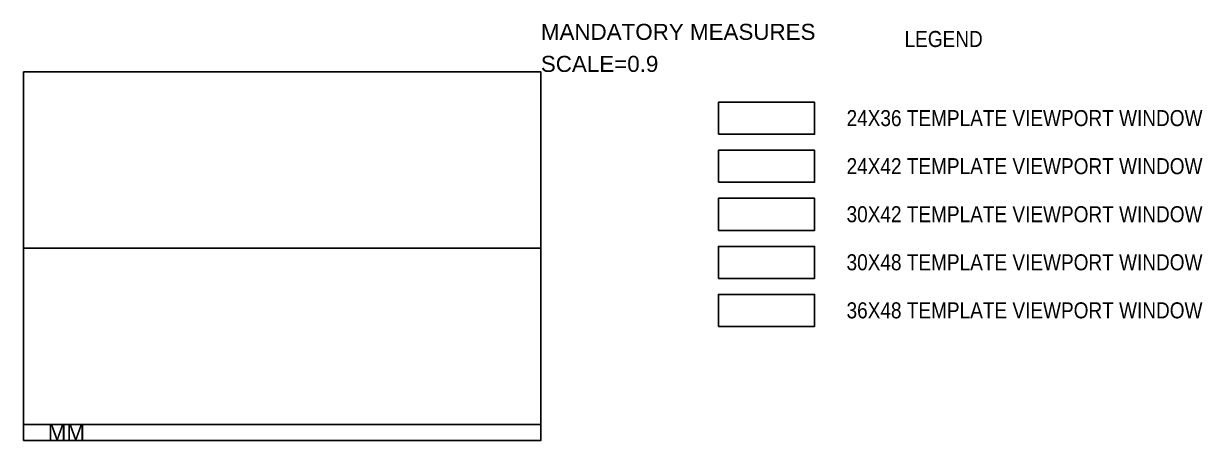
# Model space of a CAD drawing. Header units: inches. Extents: x 0 to 630, y -9 to 76.
# Drawn here: x 0 to 73.6, y 50 to 76 of the extents above; entities that cross this region are included whole.
import ezdxf

# ---------------------------------------------------------------- set-up
doc = ezdxf.new("R2010")
doc.units = ezdxf.units.IN
doc.header["$MEASUREMENT"] = 0
doc.layers.add('GEC_VIEWPORT', color=253, linetype='Continuous', plot=False)
doc.layers.add('PLUM_TEXT', color=2, linetype='Continuous')
doc.styles.add('A2', font='arial.ttf', dxfattribs={"width": 0.85})
doc.styles.add('shbd-text', font='arial.ttf')

msp = doc.modelspace()

# ---------------------------------------------------------------- linework, layer by layer
at = {"layer": 'GEC_VIEWPORT', "color": 1}
for p, q in [((0, 62), (32.312, 62)), ((0, 51), (32.312, 51))]:
    msp.add_line(p, q, dxfattribs=at)
at = {"layer": 'GEC_VIEWPORT', "color": 3}
for points in [[(0, 50), (32.312, 50), (32.312, 73), (0, 73)], [(43.406, 69.11), (49.406, 69.11), (49.406, 71.11), (43.406, 71.11)]]:
    msp.add_lwpolyline(points, close=True, dxfattribs=at)
at = {"layer": 'GEC_VIEWPORT', "color": 30}
msp.add_lwpolyline([(43.406, 66.11), (49.406, 66.11), (49.406, 68.11), (43.406, 68.11)], close=True, dxfattribs=at)
at = {"layer": 'GEC_VIEWPORT', "color": 140}
msp.add_lwpolyline([(43.406, 63.11), (49.406, 63.11), (49.406, 65.11), (43.406, 65.11)], close=True, dxfattribs=at)
at = {"layer": 'GEC_VIEWPORT', "color": 5}
msp.add_lwpolyline([(43.406, 60.11), (49.406, 60.11), (49.406, 62.11), (43.406, 62.11)], close=True, dxfattribs=at)
at = {"layer": 'GEC_VIEWPORT', "color": 6}
msp.add_lwpolyline([(43.406, 57.11), (49.406, 57.11), (49.406, 59.11), (43.406, 59.11)], close=True, dxfattribs=at)

# ---------------------------------------------------------------- texts
at = {"layer": 'GEC_VIEWPORT', "color": 2, "style": 'shbd-text'}
for s, p in [('MANDATORY MEASURES', (32.312, 75)), ('SCALE=0.9', (32.312, 73)), ('MM', (1.512, 50))]:
    msp.add_text(s, height=1, dxfattribs=at).set_placement(p)
at = {"layer": 'PLUM_TEXT', "char_height": 1, "style": 'A2'}
for s, insert, width, attachment_point in [('LEGEND', (57.471, 75.047), 16.13045, 5), ('24X36 TEMPLATE VIEWPORT WINDOW', (51.406, 70.11), 41.08037, 4), ('24X42 TEMPLATE VIEWPORT WINDOW', (51.406, 67.11), 41.08037, 4), ('30X42 TEMPLATE VIEWPORT WINDOW', (51.406, 64.11), 41.08037, 4), ('30X48 TEMPLATE VIEWPORT WINDOW', (51.406, 61.11), 41.08037, 4), ('36X48 TEMPLATE VIEWPORT WINDOW', (51.406, 58.11), 41.08037, 4)]:
    msp.add_mtext(s, dxfattribs=dict(at, insert=insert, width=width, attachment_point=attachment_point))

doc.saveas('drawing.dxf')
